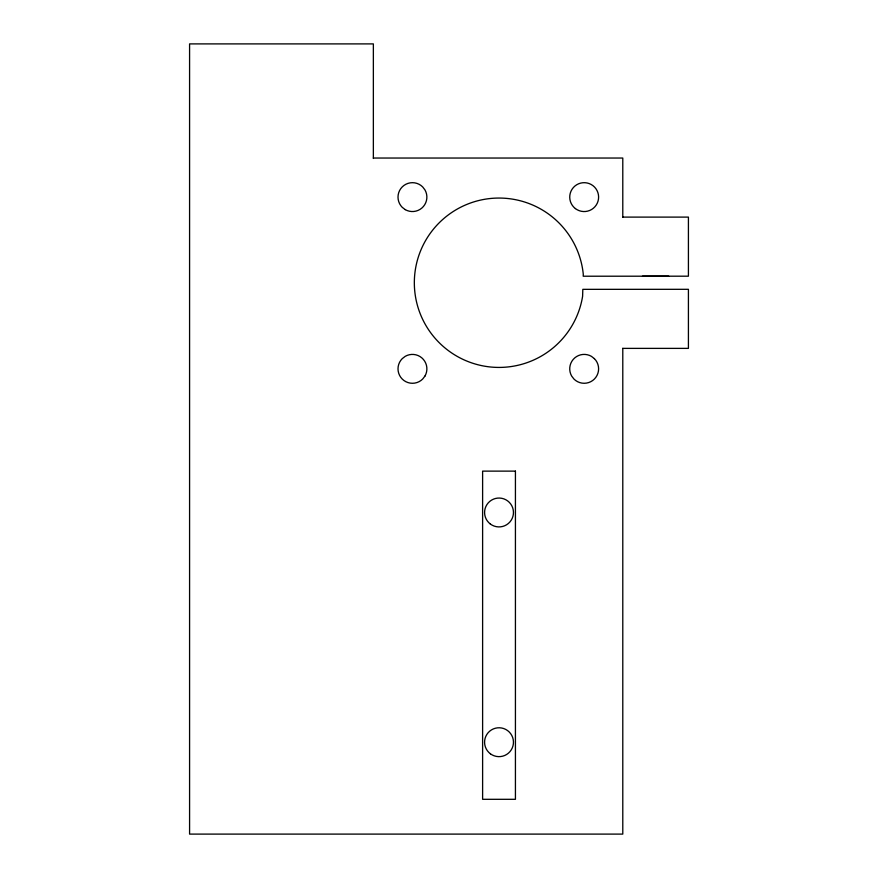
<?xml version="1.0" encoding="UTF-8"?>
<svg xmlns="http://www.w3.org/2000/svg" width="878" height="878" viewBox="0 0 878 878"><rect width="100%" height="100%" fill="white"/><g stroke="black" fill="none" stroke-linecap="round" stroke-linejoin="round"><path stroke-width="1.32" d="M373.359 158.04L622.787 158.04L622.787 217.107M622.645 217.107L688.418 217.107L688.418 276.186L583.211 276.219L583.277 274.199A84.683 84.683 0 0 0 455.671 209.996A84.683 84.683 0 0 0 451.413 352.78A84.683 84.683 0 0 0 582.608 296.303L582.816 289.345L688.418 289.312L688.418 348.379L622.645 348.379M642.476 276.186L668.729 276.186M622.787 348.379L622.787 834.1L189.582 834.1L189.582 43.9L373.359 43.9L373.359 158.468M424.952 376.069L422.658 379.055A14.443 14.443 0 0 1 402.234 379.055A14.443 14.443 0 0 1 402.234 358.641L405.23 356.336A14.443 14.443 0 0 1 424.952 376.069M515.43 471.124L482.615 471.124L482.615 799.309L515.43 799.309L515.43 471.124M405.23 209.622L402.234 207.329A14.443 14.443 0 0 1 402.234 186.904A14.443 14.443 0 0 1 422.658 186.904L424.952 189.9A14.443 14.443 0 0 1 405.23 209.622M594.384 358.641L591.399 356.336A14.443 14.443 0 0 0 571.666 376.069L573.96 379.055A14.443 14.443 0 0 0 594.384 379.055A14.443 14.443 0 0 0 594.384 358.641M490.33 524.012A14.443 14.443 0 0 0 513.356 514.234A14.443 14.443 0 0 0 493.381 499.187A14.443 14.443 0 0 0 490.33 524.012M490.429 753.818A14.443 14.443 0 0 0 513.367 743.842A14.443 14.443 0 0 0 493.26 728.96A14.443 14.443 0 0 0 490.429 753.818M575.386 208.58A14.443 14.443 0 0 0 598.489 199.01A14.443 14.443 0 0 0 578.646 183.776A14.443 14.443 0 0 0 575.386 208.58"/></g></svg>
